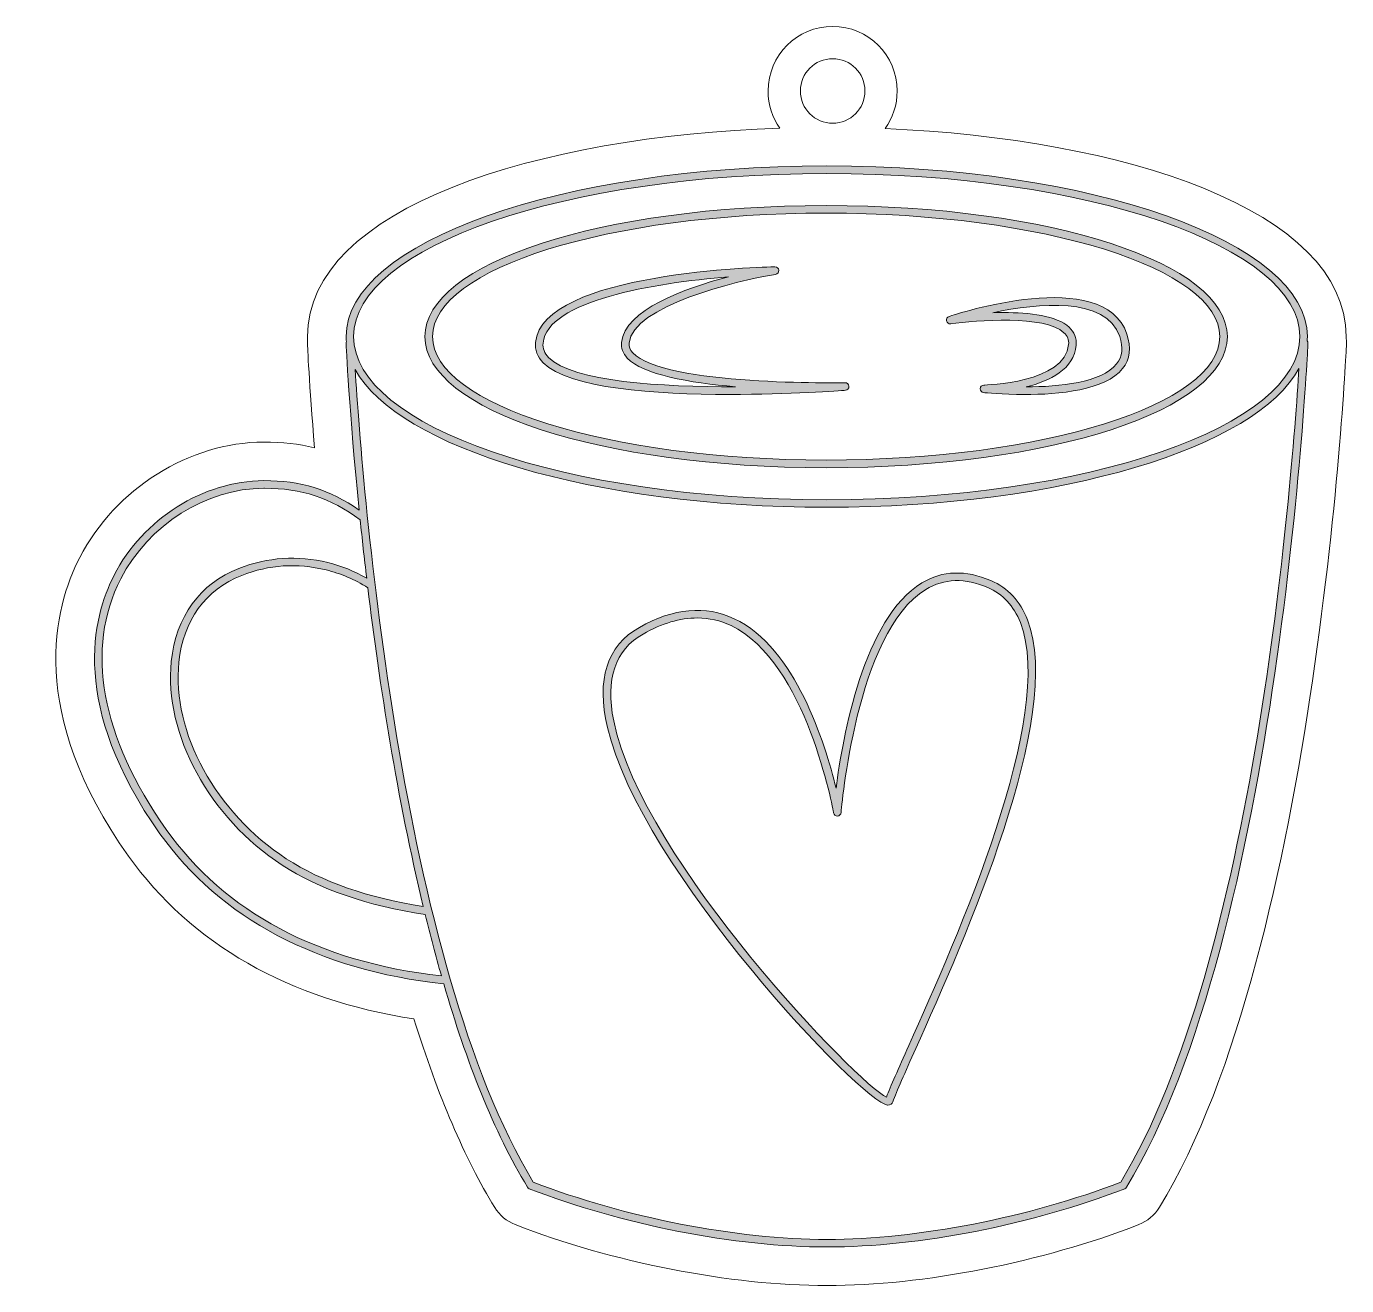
# Model space of a CAD drawing. Header units: inches. Extents: x 1.86 to 8, y -7.93 to -2.07.
import ezdxf

# ---------------------------------------------------------------- set-up
doc = ezdxf.new("R2010")
doc.units = ezdxf.units.IN
doc.header["$MEASUREMENT"] = 0
doc.layers.add('1', color=7, linetype='Continuous')

# ---------------------------------------------------------------- blocks, each defined once
blk = doc.blocks.new('block 2')
at = {"layer": '1', "lineweight": 0}
for points in [[(5.5808, -4.1247), (6.6267, -4.1247), (7.4459, -3.8571), (7.4459, -3.5154), (7.4459, -3.1738), (6.6267, -2.9062), (5.5808, -2.9062), (4.5349, -2.9062), (3.7157, -3.1738), (3.7157, -3.5154), (3.7157, -3.8571), (4.5349, -4.1247), (5.5808, -4.1247)], [(5.5808, -2.9415), (6.5898, -2.9415), (7.4107, -3.1989), (7.4107, -3.5154), (7.4107, -3.8319), (6.5898, -4.0894), (5.5808, -4.0894), (4.5718, -4.0894), (3.751, -3.8319), (3.751, -3.5154), (3.751, -3.1989), (4.5718, -2.9415), (5.5808, -2.9415)]]:
    blk.add_open_spline(points, degree=3, knots=[0, 0, 0, 0, 1, 1, 1, 2, 2, 2, 3, 3, 3, 4, 4, 4, 4], dxfattribs=at)
blk = doc.blocks.new('block 3')
at = {"layer": '1', "lineweight": 0}
for points, knots in [([(7.8169, -3.5344), (7.8173, -3.528), (7.8182, -3.5218), (7.8182, -3.5154), (7.8182, -3.0779), (6.8158, -2.722), (5.5836, -2.722), (4.3514, -2.722), (3.349, -3.0779), (3.349, -3.5154), (3.349, -3.5229), (3.35, -3.5303), (3.3506, -3.5378), (3.3495, -3.5401), (3.3489, -3.5427), (3.349, -3.5454), (3.3493, -3.5544), (3.3639, -3.8666), (3.4099, -4.3215), (3.2732, -4.2262), (3.1375, -4.1842), (2.9671, -4.185), (2.6853, -4.1858), (2.4053, -4.3625), (2.2703, -4.6249), (2.1699, -4.8199), (2.0642, -5.2353), (2.4838, -5.8262), (2.7632, -6.2192), (3.2193, -6.4604), (3.803, -6.5241), (3.9079, -6.884), (4.0361, -7.2137), (4.1923, -7.4687), (4.1943, -7.472), (4.1973, -7.4746), (4.2009, -7.476), (4.6289, -7.6432), (5.1592, -7.747), (5.5848, -7.747), (6.0104, -7.747), (6.5407, -7.6432), (6.9687, -7.476), (6.9723, -7.4746), (6.9753, -7.472), (6.9773, -7.4687), (7.6917, -6.3025), (7.8198, -3.5722), (7.8206, -3.5454), (7.8208, -3.5412), (7.8192, -3.5375), (7.8169, -3.5344)], [0, 0, 0, 0, 1, 1, 1, 2, 2, 2, 3, 3, 3, 4, 4, 4, 5, 5, 5, 6, 6, 6, 7, 7, 7, 8, 8, 8, 9, 9, 9, 10, 10, 10, 11, 11, 11, 12, 12, 12, 13, 13, 13, 14, 14, 14, 15, 15, 15, 16, 16, 16, 17, 17, 17, 17]), ([(5.5836, -2.7573), (6.7963, -2.7573), (7.783, -3.0974), (7.783, -3.5154), (7.783, -3.9335), (6.7963, -4.2736), (5.5836, -4.2736), (4.3709, -4.2736), (3.3843, -3.9335), (3.3843, -3.5154), (3.3843, -3.0974), (4.3709, -2.7573), (5.5836, -2.7573)], [0, 0, 0, 0, 1, 1, 1, 2, 2, 2, 3, 3, 3, 4, 4, 4, 4]), ([(6.9503, -7.4453), (6.5271, -7.6097), (6.0045, -7.7117), (5.5848, -7.7117), (5.1652, -7.7117), (4.6425, -7.6097), (4.2193, -7.4453), (3.5994, -6.4267), (3.4252, -4.2159), (3.3912, -3.6686), (3.5928, -4.0331), (4.499, -4.3089), (5.5836, -4.3089), (6.6735, -4.3089), (7.5832, -4.0303), (7.7788, -3.6632), (7.7456, -4.2007), (7.5724, -6.4232), (6.9503, -7.4453)], [0, 0, 0, 0, 1, 1, 1, 2, 2, 2, 3, 3, 3, 4, 4, 4, 5, 5, 5, 6, 6, 6, 6]), ([(2.5126, -5.8058), (2.2096, -5.3791), (2.1346, -4.9655), (2.3016, -4.641), (2.4308, -4.3901), (2.6982, -4.221), (2.9671, -4.2203), (2.968, -4.2203), (2.9688, -4.2203), (2.9697, -4.2203), (3.143, -4.2203), (3.2763, -4.2646), (3.4146, -4.3678), (3.4236, -4.4538), (3.4336, -4.5444), (3.4448, -4.6387), (3.3873, -4.6055), (3.327, -4.5806), (3.2646, -4.5657), (3.1234, -4.5316), (2.9842, -4.5407), (2.851, -4.5926), (2.6696, -4.6633), (2.5579, -4.8171), (2.5366, -5.0258), (2.502, -5.3634), (2.7139, -5.7524), (3.0519, -5.9718), (3.225, -6.0839), (3.4488, -6.1612), (3.7168, -6.2017), (3.7405, -6.2983), (3.7658, -6.3937), (3.7925, -6.4872), (3.2183, -6.4215), (2.7876, -6.1925), (2.5126, -5.8058)], [0, 0, 0, 0, 1, 1, 1, 2, 2, 2, 3, 3, 3, 4, 4, 4, 5, 5, 5, 6, 6, 6, 7, 7, 7, 8, 8, 8, 9, 9, 9, 10, 10, 10, 11, 11, 11, 12, 12, 12, 12]), ([(3.7078, -6.1644), (3.4512, -6.1241), (3.2368, -6.0496), (3.0711, -5.9422), (2.7438, -5.7297), (2.5384, -5.3543), (2.5717, -5.0294), (2.5916, -4.8346), (2.6953, -4.6911), (2.8638, -4.6255), (2.992, -4.5755), (3.1204, -4.5671), (3.2564, -4.6), (3.3238, -4.6161), (3.3889, -4.6441), (3.4501, -4.6827), (3.5049, -5.1334), (3.587, -5.6629), (3.7078, -6.1644)], [0, 0, 0, 0, 1, 1, 1, 2, 2, 2, 3, 3, 3, 4, 4, 4, 5, 5, 5, 6, 6, 6, 6])]:
    blk.add_open_spline(points, degree=3, knots=knots, dxfattribs=at)
blk = doc.blocks.new('block 4')
at = {"layer": '1', "lineweight": 0}
for points, knots in [([(6.3467, -4.6495), (6.2293, -4.599), (6.1214, -4.6025), (6.0261, -4.6601), (5.7557, -4.8235), (5.6574, -5.3762), (5.6269, -5.6148), (5.5765, -5.4065), (5.438, -4.9615), (5.1538, -4.8266), (5.0206, -4.7635), (4.8721, -4.7771), (4.7124, -4.8672), (4.5618, -4.9521), (4.5118, -5.1085), (4.5638, -5.332), (4.7173, -5.9915), (5.753, -7.081), (5.8664, -7.0873), (5.8669, -7.0874), (5.8675, -7.0874), (5.8681, -7.0874), (5.8789, -7.0874), (5.8877, -7.0815), (5.8912, -7.0716), (5.9075, -7.0258), (5.9473, -6.9368), (5.9977, -6.8242), (6.2224, -6.3221), (6.6901, -5.2772), (6.5166, -4.832), (6.4826, -4.7449), (6.4254, -4.6835), (6.3467, -4.6495)], [0, 0, 0, 0, 1, 1, 1, 2, 2, 2, 3, 3, 3, 4, 4, 4, 5, 5, 5, 6, 6, 6, 7, 7, 7, 8, 8, 8, 9, 9, 9, 10, 10, 10, 11, 11, 11, 11]), ([(5.9655, -6.8098), (5.9163, -6.9198), (5.8798, -7.0013), (5.8615, -7.05), (5.7374, -6.9966), (4.7272, -5.9576), (4.5931, -5.301), (4.5535, -5.107), (4.5995, -4.9714), (4.7298, -4.8979), (4.8181, -4.848), (4.9024, -4.8231), (4.9819, -4.8231), (5.0365, -4.8231), (5.0888, -4.8349), (5.1386, -4.8585), (5.4897, -5.025), (5.6141, -5.7222), (5.6153, -5.7292), (5.6168, -5.738), (5.6244, -5.7445), (5.6336, -5.7438), (5.6424, -5.7434), (5.6496, -5.7364), (5.6503, -5.7276), (5.651, -5.7192), (5.719, -4.8868), (6.0443, -4.6903), (6.1294, -4.639), (6.2265, -4.6362), (6.3327, -4.6819), (6.4025, -4.712), (6.4533, -4.7668), (6.4837, -4.8448), (6.6519, -5.2763), (6.1883, -6.312), (5.9655, -6.8098)], [0, 0, 0, 0, 1, 1, 1, 2, 2, 2, 3, 3, 3, 4, 4, 4, 5, 5, 5, 6, 6, 6, 7, 7, 7, 8, 8, 8, 9, 9, 9, 10, 10, 10, 11, 11, 11, 12, 12, 12, 12])]:
    blk.add_open_spline(points, degree=3, knots=knots, dxfattribs=at)
blk = doc.blocks.new('block 5')
at = {"layer": '1', "lineweight": 0}
for points, knots in [([(5.1316, -3.7844), (5.4091, -3.7844), (5.6487, -3.7666), (5.6704, -3.7649), (5.6799, -3.7642), (5.6871, -3.756), (5.6866, -3.7465), (5.6862, -3.737), (5.6778, -3.7291), (5.6687, -3.7297), (5.66, -3.7298), (4.8244, -3.745), (4.682, -3.591), (4.6687, -3.5766), (4.663, -3.5619), (4.6646, -3.5458), (4.6817, -3.3728), (5.1623, -3.2563), (5.346, -3.226), (5.3552, -3.2245), (5.3616, -3.2162), (5.3607, -3.207), (5.3599, -3.1978), (5.3531, -3.191), (5.3428, -3.191), (5.2986, -3.1918), (4.2603, -3.2161), (4.2296, -3.5424), (4.2263, -3.5775), (4.2384, -3.6093), (4.2657, -3.637), (4.3835, -3.7569), (4.7869, -3.7844), (5.1316, -3.7844)], [0, 0, 0, 0, 1, 1, 1, 2, 2, 2, 3, 3, 3, 4, 4, 4, 5, 5, 5, 6, 6, 6, 7, 7, 7, 8, 8, 8, 9, 9, 9, 10, 10, 10, 11, 11, 11, 11]), ([(5.1264, -3.2378), (4.9223, -3.2911), (4.6445, -3.3911), (4.6295, -3.5424), (4.6269, -3.5686), (4.6358, -3.5931), (4.656, -3.6149), (4.7274, -3.6921), (4.9446, -3.7301), (5.1599, -3.7486), (4.8163, -3.7493), (4.4032, -3.7267), (4.2908, -3.6123), (4.2709, -3.592), (4.2624, -3.5703), (4.2647, -3.5457), (4.2833, -3.3487), (4.7803, -3.2657), (5.1264, -3.2378)], [0, 0, 0, 0, 1, 1, 1, 2, 2, 2, 3, 3, 3, 4, 4, 4, 5, 5, 5, 6, 6, 6, 6])]:
    blk.add_open_spline(points, degree=3, knots=knots, dxfattribs=at)
blk = doc.blocks.new('block 6')
at = {"layer": '1', "lineweight": 0}
for points, knots in [([(6.1601, -3.4557), (6.2767, -3.4392), (6.5985, -3.4147), (6.6865, -3.4974), (6.7027, -3.5126), (6.7097, -3.5305), (6.7081, -3.5522), (6.6942, -3.7314), (6.3178, -3.7405), (6.314, -3.7406), (6.3047, -3.7408), (6.2971, -3.7482), (6.2967, -3.7575), (6.2963, -3.7668), (6.3032, -3.7748), (6.3124, -3.7758), (6.3206, -3.7766), (6.4003, -3.7848), (6.5024, -3.7848), (6.6629, -3.7848), (6.8788, -3.7646), (6.9588, -3.6644), (6.9936, -3.6208), (7.0004, -3.5667), (6.9789, -3.5035), (6.8705, -3.1856), (6.1813, -3.4117), (6.152, -3.4215), (6.1434, -3.4244), (6.1384, -3.4334), (6.1405, -3.4423), (6.1425, -3.4511), (6.1505, -3.4568), (6.1601, -3.4557)], [0, 0, 0, 0, 1, 1, 1, 2, 2, 2, 3, 3, 3, 4, 4, 4, 5, 5, 5, 6, 6, 6, 7, 7, 7, 8, 8, 8, 9, 9, 9, 10, 10, 10, 11, 11, 11, 11]), ([(6.9454, -3.5149), (6.9631, -3.5666), (6.9584, -3.6084), (6.9312, -3.6424), (6.8615, -3.7298), (6.6637, -3.7486), (6.5111, -3.7492), (6.6198, -3.7219), (6.7346, -3.6666), (6.7432, -3.5549), (6.7457, -3.5223), (6.7348, -3.4943), (6.7106, -3.4717), (6.6532, -3.4177), (6.5248, -3.4036), (6.4058, -3.4036), (6.3888, -3.4036), (6.372, -3.4039), (6.3556, -3.4044), (6.5659, -3.3596), (6.8815, -3.3273), (6.9454, -3.5149)], [0, 0, 0, 0, 1, 1, 1, 2, 2, 2, 3, 3, 3, 4, 4, 4, 5, 5, 5, 6, 6, 6, 7, 7, 7, 7])]:
    blk.add_open_spline(points, degree=3, knots=knots, dxfattribs=at)

msp = doc.modelspace()

# ---------------------------------------------------------------- hatches: boundary and pattern name
at = {"layer": '1', "true_color": 0xffffff}
h = msp.add_hatch(color=7, dxfattribs=at)
h.dxf.hatch_style = 2
edge = h.paths.add_edge_path()
edge.add_spline(control_points=[(5.5808, -4.1247), (6.6267, -4.1247), (7.4459, -3.8571), (7.4459, -3.5154), (7.4459, -3.1738), (6.6267, -2.9062), (5.5808, -2.9062), (4.5349, -2.9062), (3.7157, -3.1738), (3.7157, -3.5154), (3.7157, -3.8571), (4.5349, -4.1247), (5.5808, -4.1247)], knot_values=[0, 0, 0, 0, 1, 1, 1, 2, 2, 2, 3, 3, 3, 4, 4, 4, 4], degree=3, periodic=1)
edge = h.paths.add_edge_path()
edge.add_spline(control_points=[(5.5808, -2.9415), (6.5898, -2.9415), (7.4107, -3.1989), (7.4107, -3.5154), (7.4107, -3.8319), (6.5898, -4.0894), (5.5808, -4.0894), (4.5718, -4.0894), (3.751, -3.8319), (3.751, -3.5154), (3.751, -3.1989), (4.5718, -2.9415), (5.5808, -2.9415)], knot_values=[0, 0, 0, 0, 1, 1, 1, 2, 2, 2, 3, 3, 3, 4, 4, 4, 4], degree=3, periodic=1)
edge = h.paths.add_edge_path()
edge.add_spline(control_points=[(7.8169, -3.5344), (7.8173, -3.528), (7.8182, -3.5218), (7.8182, -3.5154), (7.8182, -3.0779), (6.8158, -2.722), (5.5836, -2.722), (4.3514, -2.722), (3.349, -3.0779), (3.349, -3.5154), (3.349, -3.5229), (3.35, -3.5303), (3.3506, -3.5378), (3.3495, -3.5401), (3.3489, -3.5427), (3.349, -3.5454), (3.3493, -3.5544), (3.3639, -3.8666), (3.4099, -4.3215), (3.2732, -4.2262), (3.1375, -4.1842), (2.9671, -4.185), (2.6853, -4.1858), (2.4053, -4.3625), (2.2703, -4.6249), (2.1699, -4.8199), (2.0642, -5.2353), (2.4838, -5.8262), (2.7632, -6.2192), (3.2193, -6.4604), (3.803, -6.5241), (3.9079, -6.884), (4.0361, -7.2137), (4.1923, -7.4687), (4.1943, -7.472), (4.1973, -7.4746), (4.2009, -7.476), (4.6289, -7.6432), (5.1592, -7.747), (5.5848, -7.747), (6.0104, -7.747), (6.5407, -7.6432), (6.9687, -7.476), (6.9723, -7.4746), (6.9753, -7.472), (6.9773, -7.4687), (7.6917, -6.3025), (7.8198, -3.5722), (7.8206, -3.5454), (7.8208, -3.5412), (7.8192, -3.5375), (7.8169, -3.5344)], knot_values=[0, 0, 0, 0, 1, 1, 1, 2, 2, 2, 3, 3, 3, 4, 4, 4, 5, 5, 5, 6, 6, 6, 7, 7, 7, 8, 8, 8, 9, 9, 9, 10, 10, 10, 11, 11, 11, 12, 12, 12, 13, 13, 13, 14, 14, 14, 15, 15, 15, 16, 16, 16, 17, 17, 17, 17], degree=3, periodic=1)
edge = h.paths.add_edge_path()
edge.add_spline(control_points=[(5.5836, -2.7573), (6.7963, -2.7573), (7.783, -3.0974), (7.783, -3.5154), (7.783, -3.9335), (6.7963, -4.2736), (5.5836, -4.2736), (4.3709, -4.2736), (3.3843, -3.9335), (3.3843, -3.5154), (3.3843, -3.0974), (4.3709, -2.7573), (5.5836, -2.7573)], knot_values=[0, 0, 0, 0, 1, 1, 1, 2, 2, 2, 3, 3, 3, 4, 4, 4, 4], degree=3, periodic=1)
edge = h.paths.add_edge_path()
edge.add_spline(control_points=[(2.5126, -5.8058), (2.2096, -5.3791), (2.1346, -4.9655), (2.3016, -4.641), (2.4308, -4.3901), (2.6982, -4.221), (2.9671, -4.2203), (2.968, -4.2203), (2.9688, -4.2203), (2.9697, -4.2203), (3.143, -4.2203), (3.2763, -4.2646), (3.4146, -4.3678), (3.4236, -4.4538), (3.4336, -4.5444), (3.4448, -4.6387), (3.3873, -4.6055), (3.327, -4.5806), (3.2646, -4.5657), (3.1234, -4.5316), (2.9842, -4.5407), (2.851, -4.5926), (2.6696, -4.6633), (2.5579, -4.8171), (2.5366, -5.0258), (2.502, -5.3634), (2.7139, -5.7524), (3.0519, -5.9718), (3.225, -6.0839), (3.4488, -6.1612), (3.7168, -6.2017), (3.7405, -6.2983), (3.7658, -6.3937), (3.7925, -6.4872), (3.2183, -6.4215), (2.7876, -6.1925), (2.5126, -5.8058)], knot_values=[0, 0, 0, 0, 1, 1, 1, 2, 2, 2, 3, 3, 3, 4, 4, 4, 5, 5, 5, 6, 6, 6, 7, 7, 7, 8, 8, 8, 9, 9, 9, 10, 10, 10, 11, 11, 11, 12, 12, 12, 12], degree=3, periodic=1)
edge = h.paths.add_edge_path()
edge.add_spline(control_points=[(3.7078, -6.1644), (3.4512, -6.1241), (3.2368, -6.0496), (3.0711, -5.9422), (2.7438, -5.7297), (2.5384, -5.3543), (2.5717, -5.0294), (2.5916, -4.8346), (2.6953, -4.6911), (2.8638, -4.6255), (2.992, -4.5755), (3.1204, -4.5671), (3.2564, -4.6), (3.3238, -4.6161), (3.3889, -4.6441), (3.4501, -4.6827), (3.5049, -5.1334), (3.587, -5.6629), (3.7078, -6.1644)], knot_values=[0, 0, 0, 0, 1, 1, 1, 2, 2, 2, 3, 3, 3, 4, 4, 4, 5, 5, 5, 6, 6, 6, 6], degree=3, periodic=1)
edge = h.paths.add_edge_path()
edge.add_spline(control_points=[(6.9503, -7.4453), (6.5271, -7.6097), (6.0045, -7.7117), (5.5848, -7.7117), (5.1652, -7.7117), (4.6425, -7.6097), (4.2193, -7.4453), (3.5994, -6.4267), (3.4252, -4.2159), (3.3912, -3.6686), (3.5928, -4.0331), (4.499, -4.3089), (5.5836, -4.3089), (6.6735, -4.3089), (7.5832, -4.0303), (7.7788, -3.6632), (7.7456, -4.2007), (7.5724, -6.4232), (6.9503, -7.4453)], knot_values=[0, 0, 0, 0, 1, 1, 1, 2, 2, 2, 3, 3, 3, 4, 4, 4, 5, 5, 5, 6, 6, 6, 6], degree=3, periodic=1)
edge = h.paths.add_edge_path()
edge.add_spline(control_points=[(6.3467, -4.6495), (6.2293, -4.599), (6.1214, -4.6025), (6.0261, -4.6601), (5.7557, -4.8235), (5.6574, -5.3762), (5.6269, -5.6148), (5.5765, -5.4065), (5.438, -4.9615), (5.1538, -4.8266), (5.0206, -4.7635), (4.8721, -4.7771), (4.7124, -4.8672), (4.5618, -4.9521), (4.5118, -5.1085), (4.5638, -5.332), (4.7173, -5.9915), (5.753, -7.081), (5.8664, -7.0873), (5.8669, -7.0874), (5.8675, -7.0874), (5.8681, -7.0874), (5.8789, -7.0874), (5.8877, -7.0815), (5.8912, -7.0716), (5.9075, -7.0258), (5.9473, -6.9368), (5.9977, -6.8242), (6.2224, -6.3221), (6.6901, -5.2772), (6.5166, -4.832), (6.4826, -4.7449), (6.4254, -4.6835), (6.3467, -4.6495)], knot_values=[0, 0, 0, 0, 1, 1, 1, 2, 2, 2, 3, 3, 3, 4, 4, 4, 5, 5, 5, 6, 6, 6, 7, 7, 7, 8, 8, 8, 9, 9, 9, 10, 10, 10, 11, 11, 11, 11], degree=3, periodic=1)
edge = h.paths.add_edge_path()
edge.add_spline(control_points=[(5.9655, -6.8098), (5.9163, -6.9198), (5.8798, -7.0013), (5.8615, -7.05), (5.7374, -6.9966), (4.7272, -5.9576), (4.5931, -5.301), (4.5535, -5.107), (4.5995, -4.9714), (4.7298, -4.8979), (4.8181, -4.848), (4.9024, -4.8231), (4.9819, -4.8231), (5.0365, -4.8231), (5.0888, -4.8349), (5.1386, -4.8585), (5.4897, -5.025), (5.6141, -5.7222), (5.6153, -5.7292), (5.6168, -5.738), (5.6244, -5.7445), (5.6336, -5.7438), (5.6424, -5.7434), (5.6496, -5.7364), (5.6503, -5.7276), (5.651, -5.7192), (5.719, -4.8868), (6.0443, -4.6903), (6.1294, -4.639), (6.2265, -4.6362), (6.3327, -4.6819), (6.4025, -4.712), (6.4533, -4.7668), (6.4837, -4.8448), (6.6519, -5.2763), (6.1883, -6.312), (5.9655, -6.8098)], knot_values=[0, 0, 0, 0, 1, 1, 1, 2, 2, 2, 3, 3, 3, 4, 4, 4, 5, 5, 5, 6, 6, 6, 7, 7, 7, 8, 8, 8, 9, 9, 9, 10, 10, 10, 11, 11, 11, 12, 12, 12, 12], degree=3, periodic=1)
edge = h.paths.add_edge_path()
edge.add_spline(control_points=[(5.1316, -3.7844), (5.4091, -3.7844), (5.6487, -3.7666), (5.6704, -3.7649), (5.6799, -3.7642), (5.6871, -3.756), (5.6866, -3.7465), (5.6862, -3.737), (5.6778, -3.7291), (5.6687, -3.7297), (5.66, -3.7298), (4.8244, -3.745), (4.682, -3.591), (4.6687, -3.5766), (4.663, -3.5619), (4.6646, -3.5458), (4.6817, -3.3728), (5.1623, -3.2563), (5.346, -3.226), (5.3552, -3.2245), (5.3616, -3.2162), (5.3607, -3.207), (5.3599, -3.1978), (5.3531, -3.191), (5.3428, -3.191), (5.2986, -3.1918), (4.2603, -3.2161), (4.2296, -3.5424), (4.2263, -3.5775), (4.2384, -3.6093), (4.2657, -3.637), (4.3835, -3.7569), (4.7869, -3.7844), (5.1316, -3.7844)], knot_values=[0, 0, 0, 0, 1, 1, 1, 2, 2, 2, 3, 3, 3, 4, 4, 4, 5, 5, 5, 6, 6, 6, 7, 7, 7, 8, 8, 8, 9, 9, 9, 10, 10, 10, 11, 11, 11, 11], degree=3, periodic=1)
edge = h.paths.add_edge_path()
edge.add_spline(control_points=[(5.1264, -3.2378), (4.9223, -3.2911), (4.6445, -3.3911), (4.6295, -3.5424), (4.6269, -3.5686), (4.6358, -3.5931), (4.656, -3.6149), (4.7274, -3.6921), (4.9446, -3.7301), (5.1599, -3.7486), (4.8163, -3.7493), (4.4032, -3.7267), (4.2908, -3.6123), (4.2709, -3.592), (4.2624, -3.5703), (4.2647, -3.5457), (4.2833, -3.3487), (4.7803, -3.2657), (5.1264, -3.2378)], knot_values=[0, 0, 0, 0, 1, 1, 1, 2, 2, 2, 3, 3, 3, 4, 4, 4, 5, 5, 5, 6, 6, 6, 6], degree=3, periodic=1)
edge = h.paths.add_edge_path()
edge.add_spline(control_points=[(6.1601, -3.4557), (6.2767, -3.4392), (6.5985, -3.4147), (6.6865, -3.4974), (6.7027, -3.5126), (6.7097, -3.5305), (6.7081, -3.5522), (6.6942, -3.7314), (6.3178, -3.7405), (6.314, -3.7406), (6.3047, -3.7408), (6.2971, -3.7482), (6.2967, -3.7575), (6.2963, -3.7668), (6.3032, -3.7748), (6.3124, -3.7758), (6.3206, -3.7766), (6.4003, -3.7848), (6.5024, -3.7848), (6.6629, -3.7848), (6.8788, -3.7646), (6.9588, -3.6644), (6.9936, -3.6208), (7.0004, -3.5667), (6.9789, -3.5035), (6.8705, -3.1856), (6.1813, -3.4117), (6.152, -3.4215), (6.1434, -3.4244), (6.1384, -3.4334), (6.1405, -3.4423), (6.1425, -3.4511), (6.1505, -3.4568), (6.1601, -3.4557)], knot_values=[0, 0, 0, 0, 1, 1, 1, 2, 2, 2, 3, 3, 3, 4, 4, 4, 5, 5, 5, 6, 6, 6, 7, 7, 7, 8, 8, 8, 9, 9, 9, 10, 10, 10, 11, 11, 11, 11], degree=3, periodic=1)
edge = h.paths.add_edge_path()
edge.add_spline(control_points=[(6.9454, -3.5149), (6.9631, -3.5666), (6.9584, -3.6084), (6.9312, -3.6424), (6.8615, -3.7298), (6.6637, -3.7486), (6.5111, -3.7492), (6.6198, -3.7219), (6.7346, -3.6666), (6.7432, -3.5549), (6.7457, -3.5223), (6.7348, -3.4943), (6.7106, -3.4717), (6.6532, -3.4177), (6.5248, -3.4036), (6.4058, -3.4036), (6.3888, -3.4036), (6.372, -3.4039), (6.3556, -3.4044), (6.5659, -3.3596), (6.8815, -3.3273), (6.9454, -3.5149)], knot_values=[0, 0, 0, 0, 1, 1, 1, 2, 2, 2, 3, 3, 3, 4, 4, 4, 5, 5, 5, 6, 6, 6, 7, 7, 7, 7], degree=3, periodic=1)

# ---------------------------------------------------------------- linework, layer by layer
at = {"layer": '1', "color": 12, "lineweight": 9, "true_color": 0xd00017}
for points, knots in [([(7.9976, -3.5146), (7.9966, -2.9245), (6.9588, -2.5949), (5.8545, -2.5485), (5.8899, -2.4992), (5.9111, -2.439), (5.9111, -2.3736), (5.9111, -2.2079), (5.7768, -2.0736), (5.6111, -2.0736), (5.4454, -2.0736), (5.3111, -2.2079), (5.3111, -2.3736), (5.3111, -2.438), (5.3315, -2.4975), (5.366, -2.5463), (4.2415, -2.5842), (3.1696, -2.9154), (3.1696, -3.5154), (3.1696, -3.5208), (3.1698, -3.5262), (3.1701, -3.5315), (3.1697, -3.5379), (3.1695, -3.5444), (3.1697, -3.551), (3.1697, -3.553), (3.1777, -3.735), (3.2028, -4.0317), (3.1293, -4.0141), (3.0515, -4.0057), (2.9666, -4.0057), (2.6196, -4.0066), (2.2757, -4.2224), (2.1108, -4.5428), (1.9918, -4.774), (1.8629, -5.2617), (2.3377, -5.9301), (2.6279, -6.3384), (3.085, -6.5985), (3.6647, -6.6869), (3.7754, -7.0427), (3.9012, -7.3369), (4.0399, -7.5633), (4.0621, -7.5992), (4.0959, -7.6274), (4.1356, -7.643), (4.5831, -7.8178), (5.1384, -7.9264), (5.5848, -7.9264), (6.0312, -7.9264), (6.5865, -7.8178), (7.0345, -7.6428), (7.0736, -7.6274), (7.1075, -7.5992), (7.1303, -7.5624), (7.8684, -6.3573), (7.9991, -3.5783), (7.9999, -3.5513), (8.0003, -3.539), (7.9995, -3.5267), (7.9976, -3.5146)], [0, 0, 0, 0, 1, 1, 1, 2, 2, 2, 3, 3, 3, 4, 4, 4, 5, 5, 5, 6, 6, 6, 7, 7, 7, 8, 8, 8, 9, 9, 9, 10, 10, 10, 11, 11, 11, 12, 12, 12, 13, 13, 13, 14, 14, 14, 15, 15, 15, 16, 16, 16, 17, 17, 17, 18, 18, 18, 19, 19, 19, 20, 20, 20, 20]), ([(5.6111, -2.5236), (5.5282, -2.5236), (5.4611, -2.4565), (5.4611, -2.3736), (5.4611, -2.2908), (5.5282, -2.2236), (5.6111, -2.2236), (5.6939, -2.2236), (5.7611, -2.2908), (5.7611, -2.3736), (5.7611, -2.4565), (5.6939, -2.5236), (5.6111, -2.5236)], [0, 0, 0, 0, 1, 1, 1, 2, 2, 2, 3, 3, 3, 4, 4, 4, 4])]:
    msp.add_open_spline(points, degree=3, knots=knots, dxfattribs=at)

# ---------------------------------------------------------------- block references
at = {"layer": '1'}
for name in ['block 3', 'block 2', 'block 5', 'block 6', 'block 4']:
    msp.add_blockref(name, (0, 0), dxfattribs=at)

doc.saveas('drawing.dxf')
